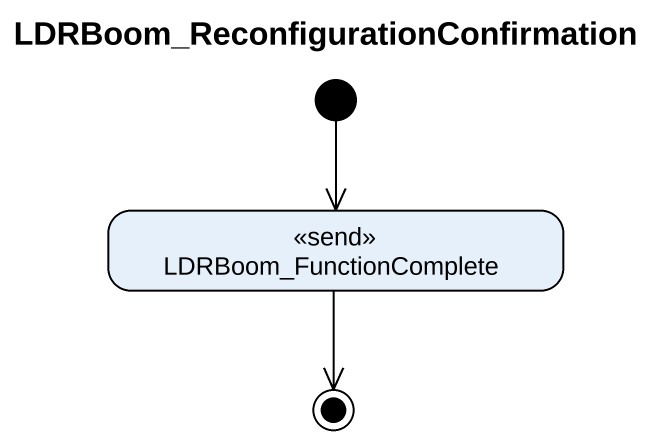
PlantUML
@startuml
title LDRBoom_ReconfigurationConfirmation
hide empty description
state LDRBoom_FunctionComplete <<send>>
[*] --> LDRBoom_FunctionComplete
LDRBoom_FunctionComplete --> [*]
@enduml
